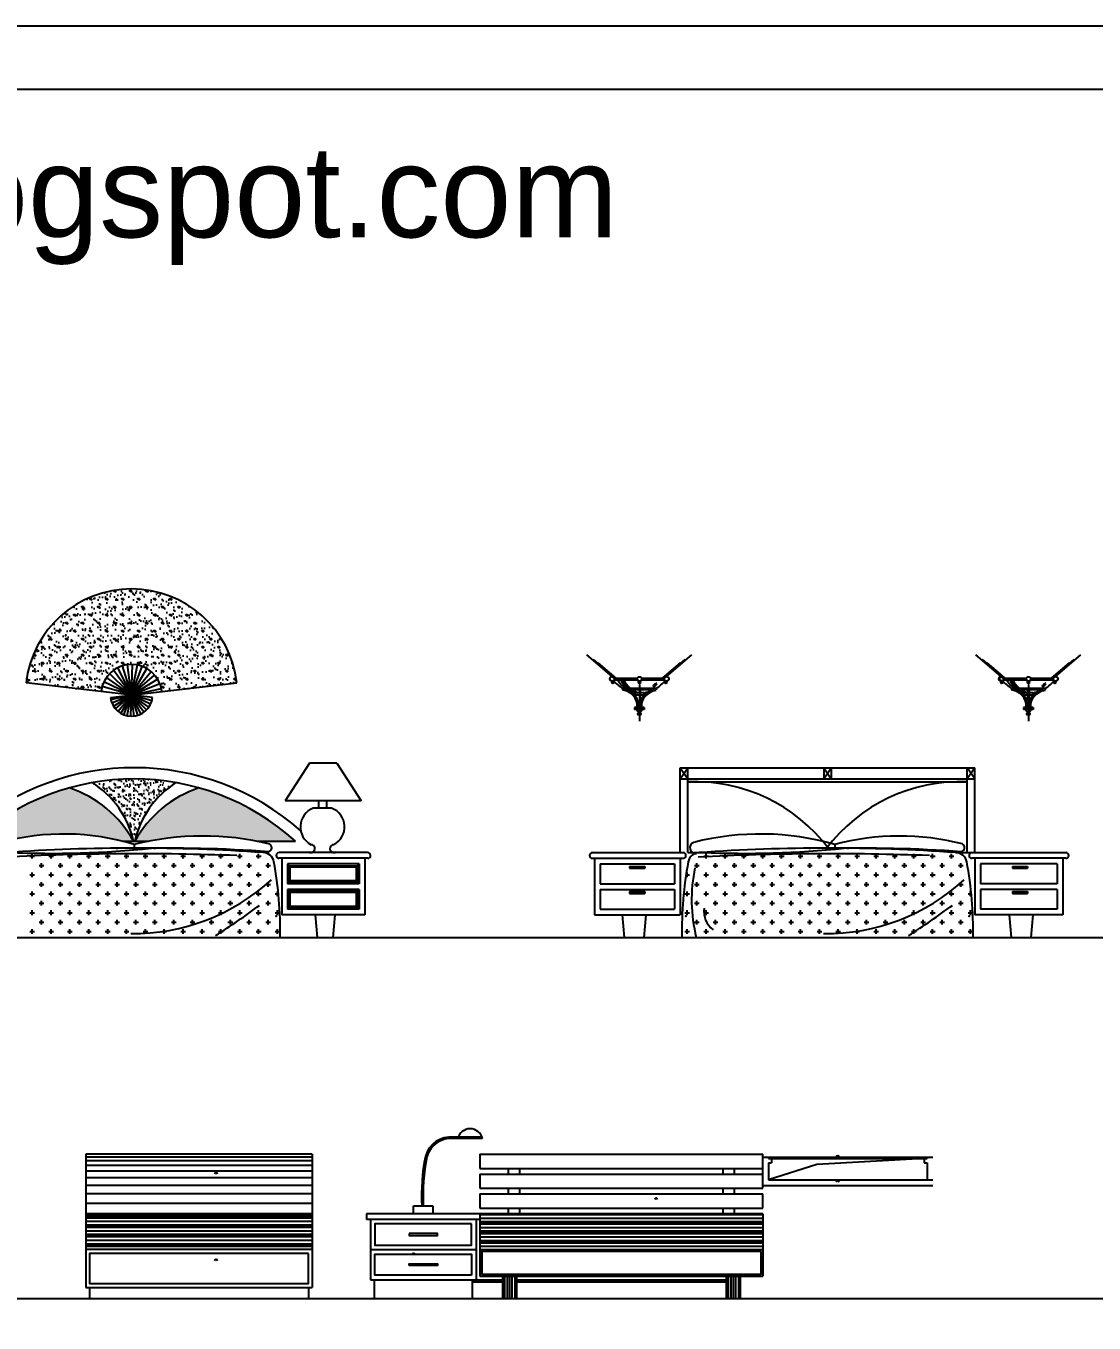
# Model space of a CAD drawing. Header units: inches. Extents: x 18.5 to 61, y 8.5 to 33.3.
# Drawn here: x 47.01 to 52.67, y 26.4 to 33.28 of the extents above; entities that cross this region are included whole.
import ezdxf

# ---------------------------------------------------------------- set-up
doc = ezdxf.new("R2010")
doc.units = ezdxf.units.IN
doc.header["$MEASUREMENT"] = 0
for name, color, linetype in [('02', 2, 'Continuous'), ('1', 1, 'Continuous'), ('4', 4, 'Continuous'), ('8', 8, 'Continuous'), ('kadrbm', 4, 'Continuous')]:
    doc.layers.add(name, color=color, linetype=linetype)
doc.styles.add('bmmm', font='swissel.ttf')
pattern_1 = [(37.5, (-22.662787, 31.658484), (-0.001259867, 0.038536475), [0, -0.0304, 0, -0.034, 0, -0.0325]), (7.5, (-22.662787, 31.658484), (0.035395534, 0.05644292), [0, -0.0164, 0, -0.0274, 0, -0.0105]), (327.5, (-22.687387, 31.658484), (0.062282837, 0.000113181), [0, -0.01, 0, -0.036, 0, -0.047]), (317.5, (-22.687387, 31.658484), (0.060122532, 0.01755351), [0, -0.005, 0, -0.0236, 0, -0.027])]

# ---------------------------------------------------------------- blocks, each defined once
blk = doc.blocks.new('kadrbm')
at = {"layer": 'kadrbm', "color": 4}
blk.add_lwpolyline([(0, 0), (0, 24.7972), (21, 24.7972), (21, 0), (0, 0)], close=True, dxfattribs=at)
blk.add_lwpolyline([(20.6631, 0.3257), (20.6631, 24.4603), (0.3369, 24.4603), (0.3369, 0.3257), (20.6631, 0.3257)], dxfattribs=at)
at = {"layer": 'kadrbm', "color": 211, "true_color": 0xf674fb, "style": 'bmmm'}
blk.add_text('www.cad-libraries.blogspot.com', height=0.485134, dxfattribs=at).set_placement((0.5726, 23.6772))

msp = doc.modelspace()

# ---------------------------------------------------------------- hatches: boundary and pattern name
at = {"layer": '8'}
h = msp.add_hatch(dxfattribs=at)
h.set_pattern_fill('AR-SAND', color=256, scale=0.03, style=0)
h.set_pattern_definition([(37.5, (-22.7391, 31.422583), (-0.0018898, 0.057804713), [0, -0.0456, 0, -0.051, 0, -0.04875]), (7.5, (-22.7391, 31.42258), (0.0530933, 0.08466438), [0, -0.0246, 0, -0.0411, 0, -0.01575]), (327.5, (-22.776, 31.422583), (0.093424256, 0.00016977), [0, -0.015, 0, -0.054, 0, -0.0705]), (317.5, (-22.776, 31.42258), (0.0901838, 0.02633027), [0, -0.0075, 0, -0.0354, 0, -0.0405])])
h.paths.add_polyline_path([(47.0065, 29.7953), (47.4039, 29.7497, -0.891984), (47.7262, 29.7497), (48.1236, 29.7953, 0.891984)])
h = msp.add_hatch(dxfattribs=at)
h.set_pattern_fill('GRASS', color=256, scale=0.06, style=0)
h.set_pattern_definition([(90, (-22.7391, 31.422583), (-0.042426407, 0.042426407), [0.01125, -0.073602814]), (45, (-22.7391, 31.422583), (-0.042426407, 0.042426407), [0.01125, -0.04875]), (135, (-22.7391, 31.422583), (-0.042426407, -0.042426407), [0.01125, -0.04875])])
h.paths.add_polyline_path([(47.0065, 29.7953), (47.4039, 29.7497, -0.891984), (47.7262, 29.7497), (48.1236, 29.7953, 0.891984)])
h = msp.add_hatch(dxfattribs=at)
h.set_pattern_fill('AR-SAND', color=256, scale=0.02, style=0)
h.set_pattern_definition(pattern_1)
h.paths.add_polyline_path([(47.3578, 29.2669, -0.198621), (47.5759, 28.9563), (47.5829, 28.9563, -0.198621), (47.801, 29.2669, 0.087851)])
h = msp.add_hatch(dxfattribs=at)
h.set_pattern_fill('AR-SAND', color=256, scale=0.02, style=0)
h.set_pattern_definition(pattern_1)
h.paths.add_polyline_path([(47.5183, 28.9563), (47.5759, 28.9563, 0.188633), (47.2365, 29.2392, 0.116519), (46.7251, 28.9563), (46.8963, 28.9563, -0.123507)])
h.paths.add_polyline_path([(48.2307, 28.9563), (48.4337, 28.9563, 0.116519), (47.9224, 29.2392, 0.188633), (47.5829, 28.9563), (47.6561, 28.9563, -0.096093)])
h = msp.add_hatch(dxfattribs=at)
h.set_pattern_fill('AR-CONC,_O', color=256, scale=0.005)
h.set_pattern_definition([(50, (-389.383968, 12.010907), (0.0358630091, -0.0031376067), [0.00375, -0.04125]), (355, (-389.38397, 12.010907), (-0.0069375667, 0.0376096067), [0.003, -0.033]), (100.4514, (-389.38098, 12.010645), (0.028925469, 0.034471977), [0.0031870095, -0.0350571056]), (46.1842, (-389.38397, 12.020907), (0.0533620524, -0.0082759507), [0.005625, -0.061875]), (96.6356, (-389.37952, 12.020217), (0.046733135, 0.0487058935), [0.0047805144, -0.05258565]), (351.1842, (-389.38397, 12.020907), (0.046733097, 0.04870593), [0.0045, -0.0495]), (21, (-389.378968, 12.018407), (0.0298453526, -0.0201309445), [0.00375, -0.04125]), (326, (-389.37897, 12.018407), (0.0121657666, 0.0362575023), [0.003, -0.033]), (71.4514, (-389.37648, 12.01673), (0.0420111314, 0.0161265248), [0.0031870095, -0.0350571056]), (37.5, (-389.383968, 12.010907), (0.00060799277, 0.0166446927), [0, -0.0326, 0, -0.0335, 0, -0.033125]), (7.5, (-389.383968, 12.010907), (0.0131534769, 0.0197205856), [0, -0.0191, 0, -0.03185, 0, -0.012625]), (327.5, (-389.395118, 12.010907), (0.0266911218, -0.0011277436), [0, -0.0125, 0, -0.039, 0, -0.05175]), (317.5, (-389.400118, 12.010907), (0.0291593085, 0.0050052491), [0, -0.01625, 0, -0.0259, 0, -0.03675])])
h.paths.add_polyline_path([(51.7808, 27.2744), (51.7808, 27.2824), (50.9408, 27.2824), (50.9408, 27.2744)])
h = msp.add_hatch(dxfattribs=at)
h.set_pattern_fill('PLASTI,_O', color=256, scale=0.2)
h.set_pattern_definition([(0, (-436.77045, 12.010907), (0, 0.05), []), (0, (-436.77045, 12.017157), (0, 0.05), []), (0, (-436.77045, 12.023407), (0, 0.05), []), (0, (-436.77045, 12.042157), (0, 0.05), [])])
h.paths.add_polyline_path([(47.3228, 26.9824), (47.3228, 26.7924), (48.5228, 26.7924), (48.5228, 26.9824)])
h = msp.add_hatch(dxfattribs=at)
h.set_pattern_fill('PLASTI,_O', color=256, scale=0.2)
h.set_pattern_definition([(0, (-280.07592, -8.771537), (0, 0.05), []), (0, (-280.07592, -8.765287), (0, 0.05), []), (0, (-280.07592, -8.759037), (0, 0.05), []), (0, (-280.07592, -8.740287), (0, 0.05), [])])
h.paths.add_polyline_path([(50.9108, 26.7924), (50.9108, 26.9824), (49.4108, 26.9824), (49.4108, 26.7924)])

# ---------------------------------------------------------------- linework, layer by layer
at = {"layer": '02'}
for p, q in [((47.6452, 29.6526), (47.4492, 29.8448)), ((47.6312, 29.6405), (47.4695, 29.8624)), ((47.48, 29.6578), (47.6878, 29.8373)), ((47.6154, 29.6309), (47.4923, 29.8763)), ((47.4933, 29.6448), (47.6686, 29.8561)), ((47.5085, 29.6342), (47.6467, 29.8715)), ((47.5981, 29.6239), (47.5172, 29.8863)), ((47.5252, 29.6262), (47.6225, 29.883)), ((47.5431, 29.6211), (47.5967, 29.8904)), ((47.58, 29.6199), (47.5434, 29.892)), ((47.5615, 29.619), (47.5701, 29.8934)), ((47.673, 29.7003), (47.4091, 29.776)), ((47.6664, 29.683), (47.4186, 29.8011)), ((47.6571, 29.6669), (47.4321, 29.8242)), ((47.4553, 29.7071), (47.7234, 29.7662)), ((47.4608, 29.6894), (47.7155, 29.7918)), ((47.4691, 29.6728), (47.7035, 29.8157)), ((50.4729, 29.2863), (50.5129, 29.3463)), ((50.4729, 29.3463), (50.5129, 29.2863)), ((51.2329, 29.2863), (51.2729, 29.3463)), ((51.2329, 29.3463), (51.2729, 29.2863)), ((52.0329, 29.2863), (51.9929, 29.3463)), ((52.0329, 29.3463), (51.9929, 29.2863)), ((47.5183, 28.9563), (47.6561, 28.9563)), ((47.0265, 28.8778), (47.0515, 28.8778)), ((47.039, 28.8653), (47.039, 28.8903)), ((47.1265, 28.8778), (47.1515, 28.8778)), ((47.139, 28.8653), (47.139, 28.8903)), ((47.2265, 28.8778), (47.2515, 28.8778)), ((47.239, 28.8653), (47.239, 28.8903)), ((47.3265, 28.8778), (47.3515, 28.8778)), ((47.339, 28.8653), (47.339, 28.8903)), ((47.4265, 28.8778), (47.4515, 28.8778)), ((47.439, 28.8653), (47.439, 28.8903)), ((47.5265, 28.8778), (47.5515, 28.8778)), ((47.539, 28.8653), (47.539, 28.8903)), ((47.6265, 28.8778), (47.6515, 28.8778)), ((47.639, 28.8653), (47.639, 28.8903)), ((47.7265, 28.8778), (47.7515, 28.8778)), ((47.739, 28.8653), (47.739, 28.8903)), ((47.8265, 28.8778), (47.8515, 28.8778)), ((47.839, 28.8653), (47.839, 28.8903)), ((47.9265, 28.8778), (47.9515, 28.8778)), ((47.939, 28.8653), (47.939, 28.8903)), ((48.0265, 28.8778), (48.0515, 28.8778)), ((48.039, 28.8653), (48.039, 28.8903)), ((48.1265, 28.8778), (48.1515, 28.8778)), ((48.139, 28.8653), (48.139, 28.8903)), ((48.2265, 28.8778), (48.2515, 28.8778)), ((48.239, 28.8653), (48.239, 28.8903)), ((50.6101, 28.8653), (50.6101, 28.8903)), ((50.6976, 28.8778), (50.7226, 28.8778)), ((50.7101, 28.8653), (50.7101, 28.8903)), ((50.7976, 28.8778), (50.8226, 28.8778)), ((50.8101, 28.8653), (50.8101, 28.8903)), ((50.8976, 28.8778), (50.9226, 28.8778)), ((50.9101, 28.8653), (50.9101, 28.8903)), ((50.9601, 28.9153), (50.9601, 28.9155)), ((50.9976, 28.8778), (51.0226, 28.8778)), ((51.0101, 28.8653), (51.0101, 28.8903)), ((51.0601, 28.9153), (51.0601, 28.918)), ((51.0976, 28.8778), (51.1226, 28.8778)), ((51.1101, 28.8653), (51.1101, 28.8903)), ((51.1601, 28.9153), (51.1601, 28.9195)), ((51.1976, 28.8778), (51.2226, 28.8778)), ((51.2101, 28.8653), (51.2101, 28.8903)), ((51.2601, 28.9166), (51.2601, 28.9199)), ((51.2976, 28.8778), (51.3226, 28.8778)), ((51.3101, 28.8653), (51.3101, 28.8903)), ((51.3601, 28.9153), (51.3601, 28.9193)), ((51.3976, 28.8778), (51.4226, 28.8778)), ((51.4101, 28.8653), (51.4101, 28.8903)), ((51.4601, 28.9153), (51.4601, 28.9194)), ((51.4976, 28.8778), (51.5226, 28.8778)), ((51.5101, 28.8653), (51.5101, 28.8903)), ((51.5601, 28.9153), (51.5601, 28.9186)), ((51.5976, 28.8778), (51.6226, 28.8778)), ((51.6101, 28.8653), (51.6101, 28.8903)), ((51.6601, 28.9153), (51.6601, 28.9164)), ((51.6976, 28.8778), (51.7226, 28.8778)), ((51.7101, 28.8653), (51.7101, 28.8903)), ((51.7976, 28.8778), (51.8226, 28.8778)), ((51.8101, 28.8653), (51.8101, 28.8903)), ((51.8976, 28.8778), (51.9226, 28.8778)), ((51.9101, 28.8653), (51.9101, 28.8903)), ((47.0765, 28.8278), (47.1015, 28.8278)), ((47.089, 28.8153), (47.089, 28.8403)), ((47.1765, 28.8278), (47.2015, 28.8278)), ((47.189, 28.8153), (47.189, 28.8403)), ((47.2765, 28.8278), (47.3015, 28.8278)), ((47.289, 28.8153), (47.289, 28.8403)), ((47.3765, 28.8278), (47.4015, 28.8278)), ((47.389, 28.8153), (47.389, 28.8403)), ((47.4765, 28.8278), (47.5015, 28.8278)), ((47.489, 28.8153), (47.489, 28.8403)), ((47.5765, 28.8278), (47.6015, 28.8278)), ((47.589, 28.8153), (47.589, 28.8403)), ((47.6765, 28.8278), (47.7015, 28.8278)), ((47.689, 28.8153), (47.689, 28.8403)), ((47.7765, 28.8278), (47.8015, 28.8278)), ((47.789, 28.8153), (47.789, 28.8403)), ((47.8765, 28.8278), (47.9015, 28.8278)), ((47.889, 28.8153), (47.889, 28.8403)), ((47.9765, 28.8278), (48.0015, 28.8278)), ((47.989, 28.8153), (47.989, 28.8403)), ((48.0765, 28.8278), (48.1015, 28.8278)), ((48.089, 28.8153), (48.089, 28.8403)), ((48.1765, 28.8278), (48.2015, 28.8278)), ((48.189, 28.8153), (48.189, 28.8403)), ((48.2765, 28.8278), (48.3015, 28.8278)), ((48.289, 28.8153), (48.289, 28.8403)), ((48.4068, 28.8213), (48.3918, 28.8363)), ((48.7565, 28.8213), (48.7715, 28.8363)), ((50.5476, 28.8278), (50.5726, 28.8278)), ((50.5601, 28.8153), (50.5601, 28.8403)), ((50.6476, 28.8278), (50.6726, 28.8278)), ((50.6601, 28.8153), (50.6601, 28.8403)), ((50.7476, 28.8278), (50.7726, 28.8278)), ((50.7601, 28.8153), (50.7601, 28.8403)), ((50.8476, 28.8278), (50.8726, 28.8278)), ((50.8601, 28.8153), (50.8601, 28.8403)), ((50.9476, 28.8278), (50.9726, 28.8278)), ((50.9601, 28.8153), (50.9601, 28.8403)), ((51.0476, 28.8278), (51.0726, 28.8278)), ((51.0601, 28.8153), (51.0601, 28.8403)), ((51.1476, 28.8278), (51.1726, 28.8278)), ((51.1601, 28.8153), (51.1601, 28.8403)), ((51.2476, 28.8278), (51.2726, 28.8278)), ((51.2601, 28.8153), (51.2601, 28.8403)), ((51.3476, 28.8278), (51.3726, 28.8278)), ((51.3601, 28.8153), (51.3601, 28.8403)), ((51.4476, 28.8278), (51.4726, 28.8278)), ((51.4601, 28.8153), (51.4601, 28.8403)), ((51.5476, 28.8278), (51.5726, 28.8278)), ((51.5601, 28.8153), (51.5601, 28.8403)), ((51.6476, 28.8278), (51.6726, 28.8278)), ((51.6601, 28.8153), (51.6601, 28.8403)), ((51.7476, 28.8278), (51.7726, 28.8278)), ((51.7601, 28.8153), (51.7601, 28.8403)), ((51.8476, 28.8278), (51.8726, 28.8278)), ((51.8601, 28.8153), (51.8601, 28.8403)), ((51.9476, 28.8278), (51.9726, 28.8278)), ((51.9601, 28.8153), (51.9601, 28.8403)), ((47.0265, 28.7778), (47.0515, 28.7778)), ((47.039, 28.7653), (47.039, 28.7903)), ((47.089, 28.7153), (47.089, 28.7403)), ((47.1265, 28.7778), (47.1515, 28.7778)), ((47.139, 28.7653), (47.139, 28.7903)), ((47.189, 28.7153), (47.189, 28.7403)), ((47.2265, 28.7778), (47.2515, 28.7778)), ((47.239, 28.7653), (47.239, 28.7903)), ((47.289, 28.7153), (47.289, 28.7403)), ((47.3265, 28.7778), (47.3515, 28.7778)), ((47.339, 28.7653), (47.339, 28.7903)), ((47.389, 28.7153), (47.389, 28.7403)), ((47.4265, 28.7778), (47.4515, 28.7778)), ((47.439, 28.7653), (47.439, 28.7903)), ((47.489, 28.7153), (47.489, 28.7403)), ((47.5265, 28.7778), (47.5515, 28.7778)), ((47.539, 28.7653), (47.539, 28.7903)), ((47.589, 28.7153), (47.589, 28.7403)), ((47.6265, 28.7778), (47.6515, 28.7778)), ((47.639, 28.7653), (47.639, 28.7903)), ((47.689, 28.7153), (47.689, 28.7403)), ((47.7265, 28.7778), (47.7515, 28.7778)), ((47.739, 28.7653), (47.739, 28.7903)), ((47.789, 28.7153), (47.789, 28.7403)), ((47.8265, 28.7778), (47.8515, 28.7778)), ((47.839, 28.7653), (47.839, 28.7903)), ((47.889, 28.7153), (47.889, 28.7403)), ((47.9265, 28.7778), (47.9515, 28.7778)), ((47.939, 28.7653), (47.939, 28.7903)), ((47.989, 28.7153), (47.989, 28.7403)), ((48.0265, 28.7778), (48.0515, 28.7778)), ((48.039, 28.7653), (48.039, 28.7903)), ((48.089, 28.7153), (48.089, 28.7403)), ((48.1265, 28.7778), (48.1515, 28.7778)), ((48.139, 28.7653), (48.139, 28.7903)), ((48.189, 28.7153), (48.189, 28.7403)), ((48.2265, 28.7778), (48.2515, 28.7778)), ((48.239, 28.7653), (48.239, 28.7903)), ((48.289, 28.7153), (48.289, 28.7403)), ((48.3918, 28.7313), (48.4068, 28.7463)), ((48.7715, 28.7313), (48.7565, 28.7463)), ((50.5031, 28.7778), (50.5226, 28.7778)), ((50.5101, 28.7653), (50.5101, 28.7903)), ((50.5601, 28.7153), (50.5601, 28.7403)), ((50.5976, 28.7778), (50.6226, 28.7778)), ((50.6101, 28.7653), (50.6101, 28.7903)), ((50.6601, 28.7153), (50.6601, 28.7403)), ((50.6976, 28.7778), (50.7226, 28.7778)), ((50.7101, 28.7653), (50.7101, 28.7903)), ((50.7601, 28.7153), (50.7601, 28.7403)), ((50.7976, 28.7778), (50.8226, 28.7778)), ((50.8101, 28.7653), (50.8101, 28.7903)), ((50.8601, 28.7153), (50.8601, 28.7403)), ((50.8976, 28.7778), (50.9226, 28.7778)), ((50.9101, 28.7653), (50.9101, 28.7903)), ((50.9601, 28.7153), (50.9601, 28.7403)), ((50.9976, 28.7778), (51.0226, 28.7778)), ((51.0101, 28.7653), (51.0101, 28.7903)), ((51.0601, 28.7153), (51.0601, 28.7403)), ((51.0976, 28.7778), (51.1226, 28.7778)), ((51.1101, 28.7653), (51.1101, 28.7903)), ((51.1601, 28.7153), (51.1601, 28.7403)), ((51.1976, 28.7778), (51.2226, 28.7778)), ((51.2101, 28.7653), (51.2101, 28.7903)), ((51.2601, 28.7153), (51.2601, 28.7403)), ((51.2976, 28.7778), (51.3226, 28.7778)), ((51.3101, 28.7653), (51.3101, 28.7903)), ((51.3601, 28.7153), (51.3601, 28.7403)), ((51.3976, 28.7778), (51.4226, 28.7778)), ((51.4101, 28.7653), (51.4101, 28.7903)), ((51.4601, 28.7153), (51.4601, 28.7403)), ((51.4976, 28.7778), (51.5226, 28.7778)), ((51.5101, 28.7653), (51.5101, 28.7903)), ((51.5601, 28.7153), (51.5601, 28.7403)), ((51.5976, 28.7778), (51.6226, 28.7778)), ((51.6101, 28.7653), (51.6101, 28.7903)), ((51.6601, 28.7153), (51.6601, 28.7403)), ((51.6976, 28.7778), (51.7226, 28.7778)), ((51.7101, 28.7653), (51.7101, 28.7903)), ((51.7601, 28.7153), (51.7601, 28.7403)), ((51.7976, 28.7778), (51.8226, 28.7778)), ((51.8101, 28.7653), (51.8101, 28.7903)), ((51.8601, 28.7153), (51.8601, 28.7403)), ((51.8976, 28.7778), (51.9226, 28.7778)), ((51.9101, 28.7653), (51.9101, 28.7903)), ((51.9601, 28.7153), (51.9601, 28.7403)), ((47.0265, 28.6778), (47.0515, 28.6778)), ((47.039, 28.6653), (47.039, 28.6903)), ((47.0765, 28.7278), (47.1015, 28.7278)), ((47.1265, 28.6778), (47.1515, 28.6778)), ((47.139, 28.6653), (47.139, 28.6903)), ((47.1765, 28.7278), (47.2015, 28.7278)), ((47.2265, 28.6778), (47.2515, 28.6778)), ((47.239, 28.6653), (47.239, 28.6903)), ((47.2765, 28.7278), (47.3015, 28.7278)), ((47.3265, 28.6778), (47.3515, 28.6778)), ((47.339, 28.6653), (47.339, 28.6903)), ((47.3765, 28.7278), (47.4015, 28.7278)), ((47.4265, 28.6778), (47.4515, 28.6778)), ((47.439, 28.6653), (47.439, 28.6903)), ((47.4765, 28.7278), (47.5015, 28.7278)), ((47.5265, 28.6778), (47.5515, 28.6778)), ((47.539, 28.6653), (47.539, 28.6903)), ((47.5765, 28.7278), (47.6015, 28.7278)), ((47.6265, 28.6778), (47.6515, 28.6778)), ((47.639, 28.6653), (47.639, 28.6903)), ((47.6765, 28.7278), (47.7015, 28.7278)), ((47.7265, 28.6778), (47.7515, 28.6778)), ((47.739, 28.6653), (47.739, 28.6903)), ((47.7765, 28.7278), (47.8015, 28.7278)), ((47.8265, 28.6778), (47.8515, 28.6778)), ((47.839, 28.6653), (47.839, 28.6903)), ((47.8765, 28.7278), (47.9015, 28.7278)), ((47.9265, 28.6778), (47.9515, 28.6778)), ((47.939, 28.6653), (47.939, 28.6903)), ((47.9765, 28.7278), (48.0015, 28.7278)), ((48.0265, 28.6778), (48.0515, 28.6778)), ((48.039, 28.6653), (48.039, 28.6903)), ((48.0765, 28.7278), (48.1015, 28.7278)), ((48.1265, 28.6778), (48.1515, 28.6778)), ((48.139, 28.6653), (48.139, 28.6903)), ((48.1765, 28.7278), (48.2015, 28.7278)), ((48.2265, 28.6778), (48.2515, 28.6778)), ((48.239, 28.6653), (48.239, 28.6903)), ((48.2765, 28.7278), (48.3015, 28.7278)), ((48.3265, 28.6778), (48.3439, 28.6778)), ((48.339, 28.6653), (48.339, 28.6903)), ((48.4068, 28.6863), (48.3918, 28.7013)), ((48.7565, 28.6863), (48.7715, 28.7013)), ((50.4976, 28.6778), (50.5226, 28.6778)), ((50.5101, 28.6653), (50.5101, 28.6903)), ((50.5476, 28.7278), (50.5726, 28.7278)), ((50.5976, 28.6778), (50.6226, 28.6778)), ((50.6101, 28.6653), (50.6101, 28.6903)), ((50.6476, 28.7278), (50.6726, 28.7278)), ((50.6976, 28.6778), (50.7226, 28.6778)), ((50.7101, 28.6653), (50.7101, 28.6903)), ((50.7476, 28.7278), (50.7726, 28.7278)), ((50.7976, 28.6778), (50.8226, 28.6778)), ((50.8101, 28.6653), (50.8101, 28.6903)), ((50.8476, 28.7278), (50.8726, 28.7278)), ((50.8976, 28.6778), (50.9226, 28.6778)), ((50.9101, 28.6653), (50.9101, 28.6903)), ((50.9476, 28.7278), (50.9726, 28.7278)), ((50.9976, 28.6778), (51.0226, 28.6778)), ((51.0101, 28.6653), (51.0101, 28.6903)), ((51.0476, 28.7278), (51.0726, 28.7278)), ((51.0976, 28.6778), (51.1226, 28.6778)), ((51.1101, 28.6653), (51.1101, 28.6903)), ((51.1476, 28.7278), (51.1726, 28.7278)), ((51.1976, 28.6778), (51.2226, 28.6778)), ((51.2101, 28.6653), (51.2101, 28.6903)), ((51.2476, 28.7278), (51.2726, 28.7278)), ((51.2976, 28.6778), (51.3226, 28.6778)), ((51.3101, 28.6653), (51.3101, 28.6903)), ((51.3476, 28.7278), (51.3726, 28.7278)), ((51.3976, 28.6778), (51.4226, 28.6778)), ((51.4101, 28.6653), (51.4101, 28.6903)), ((51.4476, 28.7278), (51.4726, 28.7278)), ((51.4976, 28.6778), (51.5226, 28.6778)), ((51.5101, 28.6653), (51.5101, 28.6903)), ((51.5476, 28.7278), (51.5726, 28.7278)), ((51.5976, 28.6778), (51.6226, 28.6778)), ((51.6101, 28.6653), (51.6101, 28.6903)), ((51.6476, 28.7278), (51.6726, 28.7278)), ((51.6976, 28.6778), (51.7226, 28.6778)), ((51.7101, 28.6653), (51.7101, 28.6903)), ((51.7476, 28.7278), (51.7726, 28.7278)), ((51.7976, 28.6778), (51.8226, 28.6778)), ((51.8101, 28.6653), (51.8101, 28.6903)), ((51.8476, 28.7278), (51.8726, 28.7278)), ((51.8976, 28.6778), (51.9226, 28.6778)), ((51.9101, 28.6653), (51.9101, 28.6903)), ((51.9476, 28.7278), (51.9726, 28.7278)), ((47.0765, 28.6278), (47.1015, 28.6278)), ((47.089, 28.6153), (47.089, 28.6403)), ((47.1765, 28.6278), (47.2015, 28.6278)), ((47.189, 28.6153), (47.189, 28.6403)), ((47.2765, 28.6278), (47.3015, 28.6278)), ((47.289, 28.6153), (47.289, 28.6403)), ((47.3765, 28.6278), (47.4015, 28.6278)), ((47.389, 28.6153), (47.389, 28.6403)), ((47.4765, 28.6278), (47.5015, 28.6278)), ((47.489, 28.6153), (47.489, 28.6403)), ((47.5765, 28.6278), (47.6015, 28.6278)), ((47.589, 28.6153), (47.589, 28.6403)), ((47.6765, 28.6278), (47.7015, 28.6278)), ((47.689, 28.6153), (47.689, 28.6403)), ((47.7765, 28.6278), (47.8015, 28.6278)), ((47.789, 28.6153), (47.789, 28.6403)), ((47.8765, 28.6278), (47.9015, 28.6278)), ((47.889, 28.6153), (47.889, 28.6403)), ((47.9765, 28.6278), (48.0015, 28.6278)), ((47.989, 28.6153), (47.989, 28.6403)), ((48.0765, 28.6278), (48.1015, 28.6278)), ((48.089, 28.6153), (48.089, 28.6403)), ((48.1765, 28.6278), (48.2015, 28.6278)), ((48.189, 28.6153), (48.189, 28.6403)), ((48.2765, 28.6278), (48.3015, 28.6278)), ((48.289, 28.6153), (48.289, 28.6403)), ((48.3918, 28.5963), (48.4068, 28.6113)), ((48.7715, 28.5963), (48.7565, 28.6113)), ((50.5476, 28.6278), (50.5726, 28.6278)), ((50.5601, 28.6153), (50.5601, 28.6403)), ((50.6476, 28.6278), (50.6726, 28.6278)), ((50.6601, 28.6153), (50.6601, 28.6403)), ((50.7476, 28.6278), (50.7726, 28.6278)), ((50.7601, 28.6153), (50.7601, 28.6403)), ((50.8476, 28.6278), (50.8726, 28.6278)), ((50.8601, 28.6153), (50.8601, 28.6403)), ((50.9476, 28.6278), (50.9726, 28.6278)), ((50.9601, 28.6153), (50.9601, 28.6403)), ((51.0476, 28.6278), (51.0726, 28.6278)), ((51.0601, 28.6153), (51.0601, 28.6403)), ((51.1476, 28.6278), (51.1726, 28.6278)), ((51.1601, 28.6153), (51.1601, 28.6403)), ((51.2476, 28.6278), (51.2726, 28.6278)), ((51.2601, 28.6153), (51.2601, 28.6403)), ((51.3476, 28.6278), (51.3726, 28.6278)), ((51.3601, 28.6153), (51.3601, 28.6403)), ((51.4476, 28.6278), (51.4726, 28.6278)), ((51.4601, 28.6153), (51.4601, 28.6403)), ((51.5476, 28.6278), (51.5726, 28.6278)), ((51.5601, 28.6153), (51.5601, 28.6403)), ((51.6476, 28.6278), (51.6726, 28.6278)), ((51.6601, 28.6153), (51.6601, 28.6403)), ((51.7476, 28.6278), (51.7726, 28.6278)), ((51.7601, 28.6153), (51.7601, 28.6403)), ((51.8476, 28.6278), (51.8726, 28.6278)), ((51.8601, 28.6153), (51.8601, 28.6403)), ((51.9476, 28.6278), (51.9726, 28.6278)), ((51.9601, 28.6153), (51.9601, 28.6403)), ((47.0265, 28.5778), (47.0515, 28.5778)), ((47.039, 28.5653), (47.039, 28.5903)), ((47.0765, 28.5278), (47.1015, 28.5278)), ((47.089, 28.5153), (47.089, 28.5403)), ((47.1265, 28.5778), (47.1515, 28.5778)), ((47.139, 28.5653), (47.139, 28.5903)), ((47.1765, 28.5278), (47.2015, 28.5278)), ((47.189, 28.5153), (47.189, 28.5403)), ((47.2265, 28.5778), (47.2515, 28.5778)), ((47.239, 28.5653), (47.239, 28.5903)), ((47.2765, 28.5278), (47.3015, 28.5278)), ((47.289, 28.5153), (47.289, 28.5403)), ((47.3265, 28.5778), (47.3515, 28.5778)), ((47.339, 28.5653), (47.339, 28.5903)), ((47.3765, 28.5278), (47.4015, 28.5278)), ((47.389, 28.5153), (47.389, 28.5403)), ((47.4265, 28.5778), (47.4515, 28.5778)), ((47.439, 28.5653), (47.439, 28.5903)), ((47.4765, 28.5278), (47.5015, 28.5278)), ((47.489, 28.5153), (47.489, 28.5403)), ((47.5265, 28.5778), (47.5515, 28.5778)), ((47.539, 28.5653), (47.539, 28.5903)), ((47.5765, 28.5278), (47.6015, 28.5278)), ((47.589, 28.5153), (47.589, 28.5403)), ((47.6265, 28.5778), (47.6515, 28.5778)), ((47.639, 28.5653), (47.639, 28.5903)), ((47.6765, 28.5278), (47.7015, 28.5278)), ((47.689, 28.5153), (47.689, 28.5403)), ((47.7265, 28.5778), (47.7515, 28.5778)), ((47.739, 28.5653), (47.739, 28.5903)), ((47.7765, 28.5278), (47.8015, 28.5278)), ((47.789, 28.5153), (47.789, 28.5403)), ((47.8265, 28.5778), (47.8515, 28.5778)), ((47.839, 28.5653), (47.839, 28.5903)), ((47.8765, 28.5278), (47.9015, 28.5278)), ((47.889, 28.5153), (47.889, 28.5403)), ((47.9265, 28.5778), (47.9515, 28.5778)), ((47.939, 28.5653), (47.939, 28.5903)), ((47.9765, 28.5278), (48.0015, 28.5278)), ((47.989, 28.5153), (47.989, 28.5403)), ((48.0265, 28.5778), (48.0515, 28.5778)), ((48.039, 28.5653), (48.039, 28.5903)), ((48.0765, 28.5278), (48.1015, 28.5278)), ((48.089, 28.5153), (48.089, 28.5403)), ((48.1265, 28.5778), (48.1515, 28.5778)), ((48.139, 28.5653), (48.139, 28.5903)), ((48.1765, 28.5278), (48.2015, 28.5278)), ((48.189, 28.5153), (48.189, 28.5403)), ((48.2265, 28.5778), (48.2515, 28.5778)), ((48.239, 28.5653), (48.239, 28.5903)), ((48.2765, 28.5278), (48.3015, 28.5278)), ((48.289, 28.5153), (48.289, 28.5403)), ((48.3265, 28.5778), (48.3511, 28.5778)), ((48.339, 28.5653), (48.339, 28.5903)), ((50.4976, 28.5778), (50.5226, 28.5778)), ((50.5101, 28.5653), (50.5101, 28.5903)), ((50.5476, 28.5278), (50.5726, 28.5278)), ((50.5601, 28.5153), (50.5601, 28.5403)), ((50.5976, 28.5778), (50.6226, 28.5778)), ((50.6101, 28.5653), (50.6101, 28.5903)), ((50.6476, 28.5278), (50.6726, 28.5278)), ((50.6601, 28.5153), (50.6601, 28.5403)), ((50.6976, 28.5778), (50.7226, 28.5778)), ((50.7101, 28.5653), (50.7101, 28.5903)), ((50.7476, 28.5278), (50.7726, 28.5278)), ((50.7601, 28.5153), (50.7601, 28.5403)), ((50.7976, 28.5778), (50.8226, 28.5778)), ((50.8101, 28.5653), (50.8101, 28.5903)), ((50.8476, 28.5278), (50.8726, 28.5278)), ((50.8601, 28.5153), (50.8601, 28.5403)), ((50.8976, 28.5778), (50.9226, 28.5778)), ((50.9101, 28.5653), (50.9101, 28.5903)), ((50.9476, 28.5278), (50.9726, 28.5278)), ((50.9601, 28.5153), (50.9601, 28.5403)), ((50.9976, 28.5778), (51.0226, 28.5778)), ((51.0101, 28.5653), (51.0101, 28.5903)), ((51.0476, 28.5278), (51.0726, 28.5278)), ((51.0601, 28.5153), (51.0601, 28.5403)), ((51.0976, 28.5778), (51.1226, 28.5778)), ((51.1101, 28.5653), (51.1101, 28.5903)), ((51.1476, 28.5278), (51.1726, 28.5278)), ((51.1601, 28.5153), (51.1601, 28.5403)), ((51.1976, 28.5778), (51.2226, 28.5778)), ((51.2101, 28.5653), (51.2101, 28.5903)), ((51.2476, 28.5278), (51.2726, 28.5278)), ((51.2601, 28.5153), (51.2601, 28.5403)), ((51.2976, 28.5778), (51.3226, 28.5778)), ((51.3101, 28.5653), (51.3101, 28.5903)), ((51.3476, 28.5278), (51.3726, 28.5278)), ((51.3601, 28.5153), (51.3601, 28.5403)), ((51.3976, 28.5778), (51.4226, 28.5778)), ((51.4101, 28.5653), (51.4101, 28.5903)), ((51.4476, 28.5278), (51.4726, 28.5278)), ((51.4601, 28.5153), (51.4601, 28.5403)), ((51.4976, 28.5778), (51.5226, 28.5778)), ((51.5101, 28.5653), (51.5101, 28.5903)), ((51.5476, 28.5278), (51.5726, 28.5278)), ((51.5601, 28.5153), (51.5601, 28.5403)), ((51.5976, 28.5778), (51.6226, 28.5778)), ((51.6101, 28.5653), (51.6101, 28.5903)), ((51.6476, 28.5278), (51.6726, 28.5278)), ((51.6601, 28.5153), (51.6601, 28.5403)), ((51.6976, 28.5778), (51.7226, 28.5778)), ((51.7101, 28.5653), (51.7101, 28.5903)), ((51.7476, 28.5278), (51.7726, 28.5278)), ((51.7601, 28.5153), (51.7601, 28.5403)), ((51.7976, 28.5778), (51.8226, 28.5778)), ((51.8101, 28.5653), (51.8101, 28.5903)), ((51.8476, 28.5278), (51.8726, 28.5278)), ((51.8601, 28.5153), (51.8601, 28.5403)), ((51.8976, 28.5778), (51.9226, 28.5778)), ((51.9101, 28.5653), (51.9101, 28.5903)), ((51.9476, 28.5278), (51.9726, 28.5278)), ((51.9601, 28.5153), (51.9601, 28.5403)), ((47.0265, 28.4778), (47.0515, 28.4778)), ((47.039, 28.4653), (47.039, 28.4903)), ((47.1265, 28.4778), (47.1515, 28.4778)), ((47.139, 28.4653), (47.139, 28.4903)), ((47.2265, 28.4778), (47.2515, 28.4778)), ((47.239, 28.4653), (47.239, 28.4903)), ((47.3265, 28.4778), (47.3515, 28.4778)), ((47.339, 28.4653), (47.339, 28.4903)), ((47.4265, 28.4778), (47.4515, 28.4778)), ((47.439, 28.4653), (47.439, 28.4903)), ((47.5265, 28.4778), (47.5515, 28.4778)), ((47.539, 28.4653), (47.539, 28.4903)), ((47.6265, 28.4778), (47.6515, 28.4778)), ((47.639, 28.4653), (47.639, 28.4903)), ((47.7265, 28.4778), (47.7515, 28.4778)), ((47.739, 28.4653), (47.739, 28.4903)), ((47.8265, 28.4778), (47.8515, 28.4778)), ((47.839, 28.4653), (47.839, 28.4903)), ((47.9265, 28.4778), (47.9515, 28.4778)), ((47.939, 28.4653), (47.939, 28.4903)), ((48.0265, 28.4778), (48.0515, 28.4778)), ((48.039, 28.4653), (48.039, 28.4903)), ((48.1265, 28.4778), (48.1515, 28.4778)), ((48.139, 28.4653), (48.139, 28.4903)), ((48.2265, 28.4778), (48.2515, 28.4778)), ((48.239, 28.4653), (48.239, 28.4903)), ((48.3265, 28.4778), (48.3515, 28.4778)), ((48.339, 28.4653), (48.339, 28.4903)), ((50.4976, 28.4778), (50.5226, 28.4778)), ((50.5101, 28.4653), (50.5101, 28.4903)), ((50.5976, 28.4778), (50.6226, 28.4778)), ((50.6101, 28.4653), (50.6101, 28.4903)), ((50.6976, 28.4778), (50.7226, 28.4778)), ((50.7101, 28.4653), (50.7101, 28.4903)), ((50.7976, 28.4778), (50.8226, 28.4778)), ((50.8101, 28.4653), (50.8101, 28.4903)), ((50.8976, 28.4778), (50.9226, 28.4778)), ((50.9101, 28.4653), (50.9101, 28.4903)), ((50.9976, 28.4778), (51.0226, 28.4778)), ((51.0101, 28.4653), (51.0101, 28.4903)), ((51.0976, 28.4778), (51.1226, 28.4778)), ((51.1101, 28.4653), (51.1101, 28.4903)), ((51.1976, 28.4778), (51.2226, 28.4778)), ((51.2101, 28.4653), (51.2101, 28.4903)), ((51.2976, 28.4778), (51.3226, 28.4778)), ((51.3101, 28.4653), (51.3101, 28.4903)), ((51.3976, 28.4778), (51.4226, 28.4778)), ((51.4101, 28.4653), (51.4101, 28.4903)), ((51.4976, 28.4778), (51.5226, 28.4778)), ((51.5101, 28.4653), (51.5101, 28.4903)), ((51.5976, 28.4778), (51.6226, 28.4778)), ((51.6101, 28.4653), (51.6101, 28.4903)), ((51.6976, 28.4778), (51.7226, 28.4778)), ((51.7101, 28.4653), (51.7101, 28.4903)), ((51.7976, 28.4778), (51.8226, 28.4778)), ((51.8101, 28.4653), (51.8101, 28.4903)), ((51.8976, 28.4778), (51.9226, 28.4778)), ((51.9101, 28.4653), (51.9101, 28.4903)), ((49.4242, 27.3806), (49.2711, 27.3806)), ((49.4219, 27.3886), (49.2715, 27.3886)), ((48.5228, 27.2824), (47.3228, 27.2824)), ((48.5228, 27.2624), (47.3228, 27.2624)), ((48.5228, 27.2374), (47.3228, 27.2374)), ((51.1956, 27.2442), (50.9408, 27.1624)), ((51.7658, 27.2744), (51.1956, 27.2442)), ((48.5228, 27.2074), (47.3228, 27.2074)), ((48.5228, 27.1724), (47.3228, 27.1724)), ((48.5228, 27.1324), (47.3228, 27.1324)), ((48.5228, 27.0874), (47.3228, 27.0874)), ((48.5228, 27.0374), (47.3228, 27.0374)), ((49.0596, 26.9824), (49.0596, 27.0238)), ((49.0596, 27.0238), (49.162, 27.0238)), ((49.162, 27.0238), (49.162, 26.9824)), ((49.3708, 26.6224), (49.5308, 26.6224)), ((49.5408, 26.6524), (49.5408, 26.5324)), ((49.5558, 26.6524), (49.5558, 26.5324)), ((49.5683, 26.6524), (49.5683, 26.5324)), ((49.5808, 26.6524), (49.5808, 26.5324)), ((49.5958, 26.6524), (49.5958, 26.5324)), ((49.6058, 26.6224), (50.7158, 26.6224)), ((50.7258, 26.6524), (50.7258, 26.5324)), ((50.7408, 26.6524), (50.7408, 26.5324)), ((50.7533, 26.6524), (50.7533, 26.5324)), ((50.7658, 26.6524), (50.7658, 26.5324)), ((50.7808, 26.6524), (50.7808, 26.5324))]:
    msp.add_line(p, q, dxfattribs=at)
for points in [[(48.4018, 28.7413), (48.4018, 28.8263), (48.7615, 28.8263), (48.7615, 28.7413)], [(48.4068, 28.7463), (48.4068, 28.8213), (48.7565, 28.8213), (48.7565, 28.7463)], [(48.4018, 28.6063), (48.4018, 28.6913), (48.7615, 28.6913), (48.7615, 28.6063)], [(48.4068, 28.6113), (48.4068, 28.6863), (48.7565, 28.6863), (48.7565, 28.6113)], [(49.3668, 26.9284), (48.8548, 26.9284), (48.8548, 26.8164), (49.3668, 26.8164)], [(49.0358, 26.8774), (49.0358, 26.8674), (49.1858, 26.8674), (49.1858, 26.8774)], [(48.5028, 26.7724), (47.3428, 26.7724), (47.3428, 26.6124), (48.5028, 26.6124)], [(49.3668, 26.6564), (48.8548, 26.6564), (48.8548, 26.7684), (49.3668, 26.7684)], [(50.9008, 26.7824), (49.4208, 26.7824), (49.4208, 26.6624), (50.9008, 26.6624)], [(49.0358, 26.7074), (49.0358, 26.7174), (49.1858, 26.7174), (49.1858, 26.7074)]]:
    msp.add_lwpolyline(points, close=True, dxfattribs=at)
for points in [[(51.3144, 27.2826, 1), (51.2994, 27.2826)], [(48.0206, 27.1918, 1), (48.0056, 27.1918)], [(51.3144, 27.1494, 1), (51.2994, 27.1494)], [(50.353, 27.0587, 1), (50.338, 27.0587)], [(48.0206, 26.7327, 1), (48.0056, 26.7327)], [(49.0676, 26.7642, 1), (49.0526, 26.7642)]]:
    msp.add_lwpolyline(points, format="xyb", dxfattribs=at)
for centre, radius, start, end in [((47.0447, 28.6638), 0.6065, 28.83463, 71.56407), ((47.0914, 28.8479), 0.4965, 12.61167, 57.54753), ((48.0674, 28.8479), 0.4965, 122.45247, 167.38833), ((48.1142, 28.6638), 0.6065, 108.43593, 151.16537), ((49.3596, 27.3666), 0.0661, 12.24151, 167.75849), ((49.2587, 27.2471), 0.1421, 84.8407, 163.88357), ((49.2587, 27.2471), 0.1341, 84.68894, 163.72546), ((50.1643, 27.0797), 1.0624, 168.77768, 183.0163), ((50.1643, 27.0797), 1.0545, 168.79405, 183.03824)]:
    msp.add_arc(centre, radius, start, end, dxfattribs=at)
msp.add_point((48.3318, 28.5599), dxfattribs=at)
at = {"layer": '1'}
for p, q in [((50.1241, 29.8197), (49.9785, 29.9441)), ((50.1308, 29.819), (50.0138, 29.919)), ((50.133, 29.8212), (50.0377, 29.9026)), ((50.3792, 29.8212), (50.4744, 29.9026)), ((50.3814, 29.819), (50.4984, 29.919)), ((50.3881, 29.8197), (50.5337, 29.9441)), ((52.1852, 29.8197), (52.0397, 29.9441)), ((52.192, 29.819), (52.075, 29.919)), ((52.1942, 29.8212), (52.0989, 29.9026)), ((52.4404, 29.8212), (52.5356, 29.9026)), ((52.4426, 29.819), (52.5596, 29.919)), ((52.4493, 29.8197), (52.5949, 29.9441)), ((50.4729, 29.3463), (52.0329, 29.3463)), ((50.4729, 28.8963), (50.4729, 29.3463)), ((50.4729, 29.2863), (52.0329, 29.2863)), ((50.5129, 28.8963), (50.5129, 29.3463)), ((51.9929, 28.8963), (51.9929, 29.3463)), ((52.0329, 28.8963), (52.0329, 29.3463)), ((50.0074, 28.8963), (50.4876, 28.8963)), ((52.0029, 28.8805), (52.0029, 28.8805)), ((50.0074, 28.8663), (50.4882, 28.8663)), ((50.0178, 28.8663), (50.0178, 28.5663)), ((50.4729, 28.8663), (50.4729, 28.5663)), ((52.5164, 28.8663), (52.0175, 28.8663)), ((52.0329, 28.8663), (52.0329, 28.5663)), ((52.5007, 28.8663), (52.5007, 28.5663)), ((50.0178, 28.5663), (50.4729, 28.5663)), ((50.1656, 28.5661), (50.176, 28.4466)), ((50.2903, 28.5663), (50.2798, 28.4468)), ((52.5007, 28.5663), (52.0329, 28.5663)), ((52.2155, 28.5663), (52.2259, 28.4468)), ((52.3402, 28.5661), (52.3297, 28.4466)), ((40.3716, 28.4466), (60.6678, 28.4466)), ((40.3716, 26.5324), (60.6678, 26.5324))]:
    msp.add_line(p, q, dxfattribs=at)
for centre, radius, start, end in [((47.5998, 14.5933), 14.2967, 87.90467, 92.82215), ((50.0077, 28.8813), 0.015, 88.8974, 268.8974), ((50.4879, 28.8813), 0.015, 271.1026, 91.1026), ((52.0179, 28.8813), 0.015, 88.8974, 268.8974), ((52.5161, 28.8813), 0.015, 271.1026, 91.1026), ((47.5727, 29.5527), 1.0858, 269.40568, 312.49386), ((46.3459, 31.1298), 3.1489, 301.92731, 307.05365)]:
    msp.add_arc(centre, radius, start, end, dxfattribs=at)
at = {"layer": '4'}
for p, q in [((47.6766, 29.7185), (47.0065, 29.7953)), ((47.4534, 29.7185), (48.1236, 29.7953)), ((50.2452, 29.8104), (50.1225, 29.8104)), ((50.2445, 29.8126), (50.1235, 29.8126)), ((50.2449, 29.8197), (50.1241, 29.8197)), ((50.1669, 29.7663), (50.1669, 29.758)), ((50.3453, 29.7663), (50.1669, 29.7663)), ((50.2563, 29.7875), (50.2563, 29.5922)), ((50.3897, 29.8104), (50.2677, 29.8104)), ((50.3881, 29.8197), (50.268, 29.8197)), ((50.3886, 29.8126), (50.2684, 29.8126)), ((50.3453, 29.7663), (50.3453, 29.758)), ((52.3064, 29.8104), (52.1836, 29.8104)), ((52.3057, 29.8126), (52.1847, 29.8126)), ((52.3061, 29.8197), (52.1852, 29.8197)), ((52.4065, 29.7663), (52.2281, 29.7663)), ((52.2281, 29.7663), (52.2281, 29.758)), ((52.3175, 29.7875), (52.3175, 29.5922)), ((52.4509, 29.8104), (52.3288, 29.8104)), ((52.4493, 29.8197), (52.3292, 29.8197)), ((52.4498, 29.8126), (52.3296, 29.8126)), ((52.4065, 29.7663), (52.4065, 29.758)), ((50.2519, 29.758), (50.1756, 29.758)), ((50.2323, 29.7434), (50.2323, 29.7297)), ((50.2519, 29.7434), (50.2323, 29.7434)), ((50.2519, 29.7297), (50.2323, 29.7297)), ((50.3366, 29.758), (50.2602, 29.758)), ((50.2602, 29.758), (50.2602, 29.6655)), ((50.2796, 29.7434), (50.2602, 29.7434)), ((50.2796, 29.7297), (50.2602, 29.7297)), ((50.2796, 29.7434), (50.2796, 29.7297)), ((52.3131, 29.758), (52.2368, 29.758)), ((52.2935, 29.7434), (52.2935, 29.7297)), ((52.3131, 29.7434), (52.2935, 29.7434)), ((52.3131, 29.7297), (52.2935, 29.7297)), ((52.3131, 29.758), (52.3131, 29.6655)), ((52.3978, 29.758), (52.3214, 29.758)), ((52.3214, 29.758), (52.3214, 29.6655)), ((52.3408, 29.7434), (52.3214, 29.7434)), ((52.3408, 29.7297), (52.3214, 29.7297)), ((52.3408, 29.7434), (52.3408, 29.7297)), ((50.2816, 29.6655), (50.2299, 29.6655)), ((50.2299, 29.6655), (50.2299, 29.6541)), ((50.2816, 29.6541), (50.2299, 29.6541)), ((50.2816, 29.6655), (50.2816, 29.6541)), ((52.2911, 29.6655), (52.2911, 29.6541)), ((52.3428, 29.6655), (52.2911, 29.6655)), ((52.3428, 29.6541), (52.2911, 29.6541)), ((52.3428, 29.6655), (52.3428, 29.6541)), ((48.508, 29.3708), (48.3801, 29.1708)), ((48.6533, 29.3708), (48.508, 29.3708)), ((48.6533, 29.3708), (48.7813, 29.1708)), ((51.2329, 29.3463), (51.2329, 29.2863)), ((51.2729, 29.3463), (51.2729, 29.2863)), ((50.5129, 29.2713), (51.9929, 29.2713)), ((48.7813, 29.1708), (48.3801, 29.1708)), ((48.5554, 29.1708), (48.5554, 29.1318)), ((48.5986, 29.1708), (48.5986, 29.1318)), ((48.6255, 29.1318), (48.5285, 29.1318)), ((48.2307, 28.9563), (48.4337, 28.9563)), ((47.289, 28.9153), (47.289, 28.9155)), ((47.389, 28.9153), (47.389, 28.918)), ((47.489, 28.9153), (47.489, 28.9195)), ((47.689, 28.9153), (47.689, 28.9193)), ((47.789, 28.9153), (47.789, 28.9194)), ((47.889, 28.9153), (47.889, 28.9186)), ((47.989, 28.9153), (47.989, 28.9164)), ((48.3318, 28.8805), (48.3318, 28.8805)), ((48.8165, 28.8963), (48.3471, 28.8963)), ((50.5029, 28.8805), (50.5029, 28.8805)), ((50.5129, 28.8963), (50.6133, 28.8963)), ((50.5976, 28.8778), (50.6226, 28.8778)), ((51.932, 28.8963), (52.5158, 28.8963)), ((48.8171, 28.8663), (48.3465, 28.8663)), ((48.3618, 28.8663), (48.3618, 28.5663)), ((48.7715, 28.8363), (48.3918, 28.8363)), ((48.3918, 28.8363), (48.3918, 28.7313)), ((48.7715, 28.8363), (48.7715, 28.7313)), ((48.8015, 28.8663), (48.8015, 28.5663)), ((50.0478, 28.8363), (50.4429, 28.8363)), ((50.0478, 28.8363), (50.0478, 28.7313)), ((50.2046, 28.8231), (50.2046, 28.8131)), ((50.2046, 28.8231), (50.2846, 28.8231)), ((50.2046, 28.8131), (50.2846, 28.8131)), ((50.2846, 28.8231), (50.2846, 28.8131)), ((50.4429, 28.8363), (50.4429, 28.7313)), ((52.4707, 28.8363), (52.0629, 28.8363)), ((52.0629, 28.8363), (52.0629, 28.7313)), ((52.2326, 28.8231), (52.3126, 28.8231)), ((52.2326, 28.8231), (52.2326, 28.8131)), ((52.2326, 28.8131), (52.3126, 28.8131)), ((52.3126, 28.8231), (52.3126, 28.8131)), ((52.4707, 28.8363), (52.4707, 28.7313)), ((51.9976, 28.7778), (52.0026, 28.7778)), ((48.7715, 28.7313), (48.3918, 28.7313)), ((48.7715, 28.7013), (48.3918, 28.7013)), ((48.3918, 28.7013), (48.3918, 28.5963)), ((48.7715, 28.7013), (48.7715, 28.5963)), ((50.0478, 28.7313), (50.4429, 28.7313)), ((50.0478, 28.7013), (50.4429, 28.7013)), ((50.0478, 28.7013), (50.0478, 28.5963)), ((50.2046, 28.6898), (50.2046, 28.6798)), ((50.2046, 28.6898), (50.2846, 28.6898)), ((50.2046, 28.6798), (50.2846, 28.6798)), ((50.2846, 28.6898), (50.2846, 28.6798)), ((50.4429, 28.7013), (50.4429, 28.5963)), ((51.9976, 28.6778), (52.0149, 28.6778)), ((52.0101, 28.6653), (52.0101, 28.6903)), ((52.4707, 28.7313), (52.0629, 28.7313)), ((52.4707, 28.7013), (52.0629, 28.7013)), ((52.0629, 28.7013), (52.0629, 28.5963)), ((52.2326, 28.6898), (52.3126, 28.6898)), ((52.2326, 28.6898), (52.2326, 28.6798)), ((52.2326, 28.6798), (52.3126, 28.6798)), ((52.3126, 28.6898), (52.3126, 28.6798)), ((52.4707, 28.7013), (52.4707, 28.5963)), ((48.7715, 28.5963), (48.3918, 28.5963)), ((50.0478, 28.5963), (50.4429, 28.5963)), ((52.4707, 28.5963), (52.0629, 28.5963)), ((48.8015, 28.5663), (48.3618, 28.5663)), ((48.5391, 28.5663), (48.5496, 28.4468)), ((48.6426, 28.5661), (48.6321, 28.4466)), ((51.9976, 28.5778), (52.0222, 28.5778)), ((52.0101, 28.5653), (52.0101, 28.5903)), ((51.9976, 28.4778), (52.0226, 28.4778)), ((52.0101, 28.4653), (52.0101, 28.4903)), ((48.5228, 27.2974), (47.3228, 27.2974)), ((47.3228, 27.2974), (47.3228, 26.5924)), ((48.5228, 27.2974), (48.5228, 26.5924)), ((49.4108, 27.2974), (49.4108, 27.2224)), ((49.4108, 27.2974), (50.9108, 27.2974)), ((50.9108, 27.1174), (50.9108, 27.2974)), ((49.4108, 27.2224), (50.9108, 27.2224)), ((49.5608, 27.2224), (49.5608, 27.1924)), ((49.6208, 27.2224), (49.6208, 27.1924)), ((50.7008, 27.1924), (50.7008, 27.2224)), ((50.7608, 27.1924), (50.7608, 27.2224)), ((50.9108, 27.2824), (51.8108, 27.2824)), ((50.9408, 27.2824), (50.9408, 27.2744)), ((50.9408, 27.2744), (51.7808, 27.2744)), ((50.9408, 27.2524), (50.9558, 27.2524)), ((50.9408, 27.2524), (50.9408, 27.1624)), ((50.9558, 27.2744), (50.9558, 27.2524)), ((51.7658, 27.2744), (51.7658, 27.2524)), ((51.7658, 27.2524), (51.7808, 27.2524)), ((51.7808, 27.2824), (51.7808, 27.2744)), ((51.7808, 27.2524), (51.7808, 27.1624)), ((49.4108, 27.1924), (49.4108, 27.1174)), ((49.4108, 27.1924), (50.9108, 27.1924)), ((50.9408, 27.1624), (51.8108, 27.1624)), ((49.4108, 27.1174), (50.9108, 27.1174)), ((49.4108, 27.0874), (49.4108, 27.0124)), ((49.4108, 27.0874), (50.9108, 27.0874)), ((49.5608, 27.1174), (49.5608, 27.0874)), ((49.6208, 27.1174), (49.6208, 27.0874)), ((50.7008, 27.0874), (50.7008, 27.1174)), ((50.7608, 27.0874), (50.7608, 27.1174)), ((50.9108, 27.1324), (51.8108, 27.1324)), ((50.9108, 27.0124), (50.9108, 27.0874)), ((48.5228, 26.9824), (47.3228, 26.9824)), ((50.9108, 26.9824), (48.8108, 26.9824)), ((48.8108, 26.9824), (48.8108, 26.9524)), ((49.4108, 26.9524), (48.8108, 26.9524)), ((48.8308, 26.9524), (48.8308, 26.6324)), ((49.3908, 26.9524), (49.3908, 26.6324)), ((49.4108, 27.0124), (50.9108, 27.0124)), ((49.4108, 26.9824), (49.4108, 26.6524)), ((49.5608, 27.0124), (49.5608, 26.9824)), ((49.6208, 27.0124), (49.6208, 26.9824)), ((50.7008, 26.9824), (50.7008, 27.0124)), ((50.7608, 26.9824), (50.7608, 27.0124)), ((50.9108, 26.9824), (50.9108, 26.6524)), ((48.5228, 26.7924), (47.3228, 26.7924)), ((48.8308, 26.7924), (49.3908, 26.7924)), ((49.4108, 26.7924), (50.9108, 26.7924)), ((48.8308, 26.6324), (49.5308, 26.6324)), ((48.8508, 26.6324), (48.8508, 26.5324)), ((49.3708, 26.6324), (49.3708, 26.5324)), ((49.4108, 26.6524), (50.9108, 26.6524)), ((49.5308, 26.6524), (49.5308, 26.5324)), ((49.6058, 26.6524), (49.6058, 26.5324)), ((49.6058, 26.6324), (50.7158, 26.6324)), ((50.7158, 26.6524), (50.7158, 26.5324)), ((50.7908, 26.6524), (50.7908, 26.5324)), ((47.3228, 26.5924), (48.5228, 26.5924)), ((47.3428, 26.5924), (47.3428, 26.5324)), ((48.5028, 26.5924), (48.5028, 26.5324))]:
    msp.add_line(p, q, dxfattribs=at)
for centre, radius in [((50.1121, 29.817), 0.0123), ((50.1157, 29.799), 0.00579), ((50.2564, 29.8155), 0.0123), ((50.2566, 29.7975), 0.00579), ((50.4001, 29.817), 0.0123), ((50.3965, 29.799), 0.00579), ((52.1733, 29.817), 0.0123), ((52.1769, 29.799), 0.00579), ((52.3176, 29.8155), 0.0123), ((52.3178, 29.7975), 0.00579), ((52.4613, 29.817), 0.0123), ((52.4577, 29.799), 0.00579), ((50.2559, 29.6323), 0.00819), ((52.317, 29.6323), 0.00819)]:
    msp.add_circle(centre, radius, dxfattribs=at)
for centre, radius, start, end in [((47.565, 29.7313), 0.5622, 6.5351, 173.4649), ((47.565, 29.7313), 0.1622, 6.5351, 173.4649), ((50.2561, 29.9164), 0.1746, 218.63783, 239.26171), ((50.2609, 29.8774), 0.1362, 209.47913, 234.66747), ((50.2635, 29.8554), 0.1141, 203.26087, 231.38494), ((50.2735, 29.8538), 0.1136, 202.44322, 230.31598), ((50.2936, 29.8696), 0.1333, 206.35268, 230.76761), ((50.2566, 29.8183), 0.0123, 188.24697, 347.80618), ((50.3308, 29.7799), 0.0022, 127.16833, 240.45822), ((50.3176, 29.8092), 0.03, 293.29541, 328.96636), ((50.3327, 29.7847), 0.00729, 245.72164, 294.27836), ((50.3244, 29.8031), 0.0275, 294.27836, 333.02013), ((50.344, 29.7884), 0.00539, 23.85792, 97.24368), ((50.2561, 29.9164), 0.1746, 300.73829, 321.36217), ((52.1767, 29.8196), 0.0123, 137.60675, 297.16595), ((52.3173, 29.9164), 0.1746, 218.63783, 239.26171), ((52.3221, 29.8774), 0.1362, 209.47913, 234.66747), ((52.3247, 29.8554), 0.1141, 203.26087, 231.38494), ((52.3346, 29.8538), 0.1136, 202.44322, 230.31598), ((52.3548, 29.8696), 0.1333, 206.35268, 230.76761), ((52.3178, 29.8183), 0.0123, 188.24697, 347.80618), ((52.392, 29.7799), 0.0022, 127.16833, 240.45822), ((52.3788, 29.8092), 0.03, 293.29541, 328.96636), ((52.3939, 29.7847), 0.00729, 245.72164, 294.27836), ((52.3856, 29.8031), 0.0275, 294.27836, 333.02013), ((52.4052, 29.7884), 0.00539, 23.85792, 97.24368), ((52.3173, 29.9164), 0.1746, 300.73829, 321.36217), ((47.565, 29.7313), 0.1123, 186.5351, 353.4649), ((50.1565, 29.6698), 0.0888, 357.2257, 83.2815), ((50.1649, 29.67), 0.0887, 357.12877, 83.07691), ((50.2561, 29.9164), 0.1746, 245.09762, 262.16359), ((50.2609, 29.8774), 0.1362, 241.25017, 259.80006), ((50.2635, 29.8554), 0.1141, 238.65844, 259.22753), ((50.2735, 29.8538), 0.1136, 237.41156, 256.24273), ((50.2936, 29.8696), 0.1333, 236.80595, 251.19285), ((50.3473, 29.67), 0.0887, 96.92309, 182.87123), ((50.3524, 29.6697), 0.0855, 95.48066, 182.78447), ((50.2561, 29.9164), 0.1746, 277.75696, 294.90238), ((52.2177, 29.6698), 0.0888, 357.2257, 83.2815), ((52.2261, 29.67), 0.0887, 357.12877, 83.07691), ((52.3173, 29.9164), 0.1746, 245.09762, 262.16359), ((52.3221, 29.8774), 0.1362, 241.25017, 259.80006), ((52.3247, 29.8554), 0.1141, 238.65844, 259.22753), ((52.3346, 29.8538), 0.1136, 237.41156, 256.24273), ((52.3548, 29.8696), 0.1333, 236.80595, 251.19285), ((52.4085, 29.67), 0.0887, 96.92309, 182.87123), ((52.4136, 29.6697), 0.0855, 95.48066, 182.78447), ((52.3173, 29.9164), 0.1746, 277.75696, 294.90238), ((50.2559, 29.6556), 0.0144, 185.98118, 355.04063), ((52.3171, 29.6556), 0.0144, 185.98118, 355.04063), ((47.5794, 28.0155), 1.3308, 48.4655, 131.211), ((47.5794, 28.0155), 1.2708, 47.75855, 132.24145), ((50.5473, 28.3795), 0.8925, 36.99538, 92.21103), ((51.9584, 28.3795), 0.8925, 87.78897, 143.00462), ((48.5661, 29.0324), 0.1063, 110.70016, 242.56236), ((48.5879, 29.0324), 0.1063, 297.43764, 69.29984), ((47.2073, 27.7166), 1.2782, 73.07323, 105.11645), ((47.7656, 28.926), 0.1867, 175.88767, 181.87844), ((47.9434, 27.4753), 1.5086, 76.43014, 103.96201), ((48.2854, 28.9225), 0.0227, 244.61677, 58.18487), ((50.5543, 28.9215), 0.0304, 107.66522, 279.34339), ((50.8977, 27.5667), 1.428, 73.99197, 104.29709), ((51.4777, 28.926), 0.1867, 175.88767, 181.87844), ((51.6347, 27.6403), 1.3437, 75.61727, 104.79863), ((51.9565, 28.9225), 0.0227, 244.61677, 58.18487), ((47.5818, 19.1371), 9.7828, 86.01928, 93.98072), ((47.1434, 34.0235), 5.1312, 267.47794, 275.89604), ((47.7867, 22.0376), 6.8818, 85.78881, 91.80687), ((48.2609, 28.8363), 0.06, 10.51115, 90), ((48.3468, 28.8813), 0.015, 88.8974, 268.8974), ((48.5162, 28.9171), 0.0209, 230.35057, 87.5484), ((48.6378, 28.9171), 0.0209, 92.4516, 309.64943), ((48.8168, 28.8813), 0.015, 271.1026, 91.1026), ((50.5737, 28.8363), 0.06, 90, 169.48885), ((51.2709, 14.5933), 14.2967, 87.90467, 92.82215), ((51.2529, 19.1371), 9.7828, 86.01928, 93.98072), ((50.8144, 34.0235), 5.1312, 267.47794, 275.89604), ((51.4578, 22.0376), 6.8818, 85.78881, 91.80687), ((51.932, 28.8363), 0.06, 10.51115, 90), ((46.367, 28.4849), 1.9862, 358.8864, 10.51115), ((52.4677, 28.4849), 1.9862, 169.48885, 181.1136), ((51.341, 28.6461), 0.8081, 167.95001, 194.30963), ((50.0381, 28.4849), 1.9862, 358.8864, 10.51115), ((51.2438, 29.5527), 1.0858, 269.40568, 312.49386), ((50.7215, 28.5851), 0.1236, 172.09038, 233.17681), ((50.017, 31.1298), 3.1489, 301.92731, 307.05365)]:
    msp.add_arc(centre, radius, start, end, dxfattribs=at)
for p in [(50.5029, 28.5599), (52.0029, 28.5599)]:
    msp.add_point(p, dxfattribs=at)

# ---------------------------------------------------------------- block references
at = {"layer": 'kadrbm'}
msp.add_blockref('kadrbm', (40.0047, 8.4798), dxfattribs=at)

doc.saveas('drawing.dxf')
